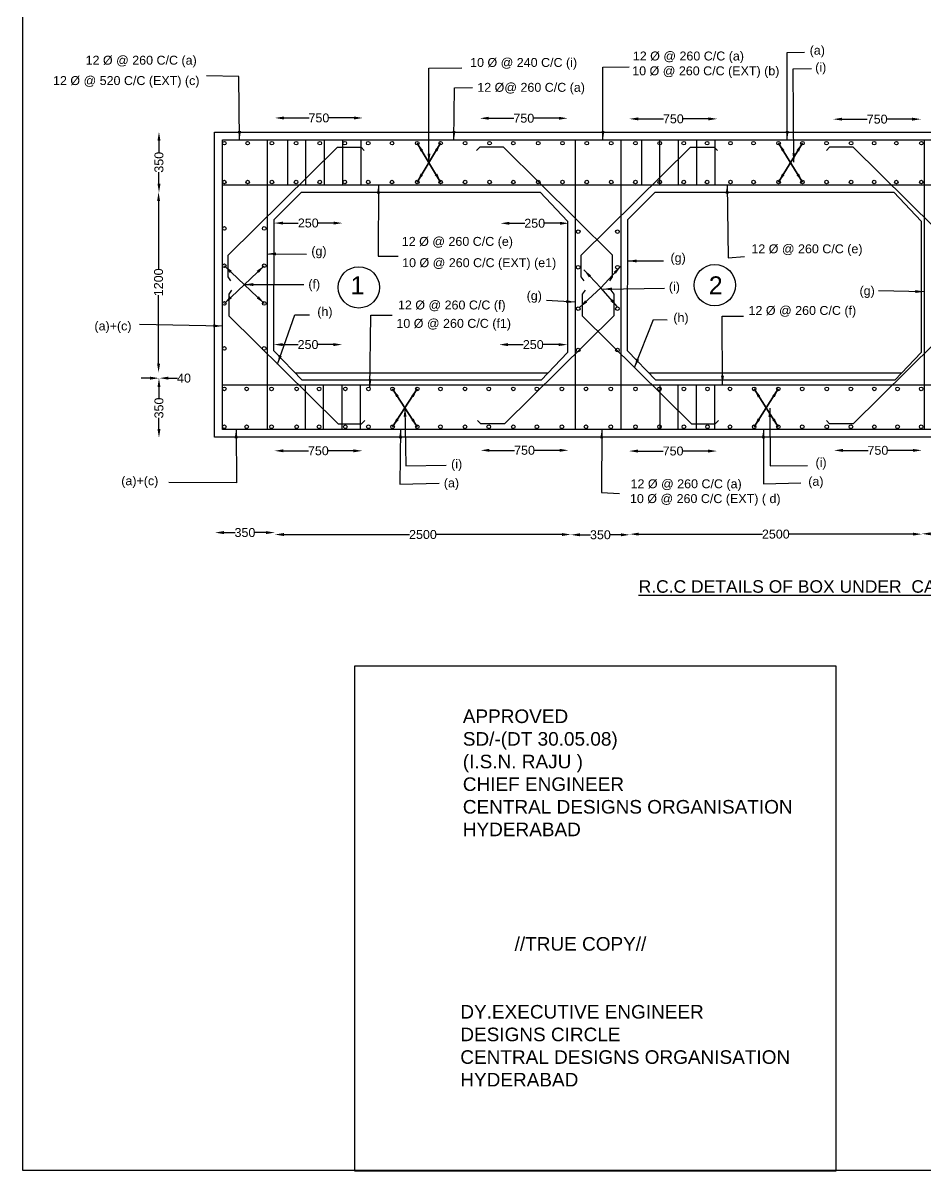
# Model space of a CAD drawing. Header units: millimetres. Extents: x -106495113 to -53241595, y 22140674 to 44292402.
# Drawn here: x -53248824 to -53246299, y 22141185 to 22144398 of the extents above; entities that cross this region are included whole.
import ezdxf

# ---------------------------------------------------------------- set-up
doc = ezdxf.new("R2010")
doc.units = ezdxf.units.MM
doc.header["$MEASUREMENT"] = 0
for name, color, linetype in [('DIMENSION', 7, 'Continuous'), ('DIMENSIONS', 7, 'Continuous'), ('DRAWING', 2, 'Continuous'), ('TEXT', 7, 'Continuous')]:
    doc.layers.add(name, color=color, linetype=linetype)
doc.styles.get("Standard").update_dxf_attribs({"font": 'arial.ttf', "height": 25})
doc.dimstyles.get("Standard").update_dxf_attribs({"dimtxt": 25, "dimasz": 25, "dimexe": 0.18, "dimexo": 0.0625, "dimgap": 0.09, "dimtad": 0, "dimdec": 0, "dimzin": 0, "dimdsep": 46, "dimtxsty": 'Standard', "dimcen": 0.09, "dimse1": 1, "dimse2": 1, "dimadec": 0, "dimazin": 0, "dimtfac": 1, "dimtdec": 0, "dimtofl": 0, "dimtmove": 0, "dimatfit": 3, "dimfxl": 1, "dimtolj": 1, "dimtzin": 0, "dimarcsym": 0})

# ---------------------------------------------------------------- blocks, each defined once
blk = doc.blocks.new('*D102')
at = {"layer": 'Defpoints', "color": 0}
for p in [(-53247491.2, 22143500.5), (-53247299.8, 22143499), (-53247299.8, 22143497.4)]:
    blk.add_point(p, dxfattribs=at)
at = {"layer": 'DIMENSION', "color": 0, "lineweight": -2}
for p, q in [((-53247466.2, 22143497.4), (-53247423.4, 22143497.4)), ((-53247324.8, 22143497.4), (-53247367.6, 22143497.4))]:
    blk.add_line(p, q, dxfattribs=at)
at = {"layer": 'DIMENSION', "color": 0}
for points in [[(-53247466.2, 22143501.6), (-53247466.2, 22143493.3), (-53247491.2, 22143497.4)], [(-53247324.8, 22143501.6), (-53247324.8, 22143493.3), (-53247299.8, 22143497.4)]]:
    blk.add_solid(points, dxfattribs=at)
at = {"layer": 'DIMENSION', "color": 0, "insert": (-53247395.5, 22143497.4), "char_height": 25, "attachment_point": 5}
blk.add_mtext('\\A1;250', dxfattribs=at)
blk = doc.blocks.new('*D103')
at = {"layer": 'Defpoints', "color": 0}
for p in [(-53247487.1, 22143840), (-53247295.8, 22143838.4), (-53247295.8, 22143836.9)]:
    blk.add_point(p, dxfattribs=at)
at = {"layer": 'DIMENSION', "color": 0, "lineweight": -2}
for p, q in [((-53247462.1, 22143836.9), (-53247419.3, 22143836.9)), ((-53247320.8, 22143836.9), (-53247363.6, 22143836.9))]:
    blk.add_line(p, q, dxfattribs=at)
at = {"layer": 'DIMENSION', "color": 0}
for points in [[(-53247462.1, 22143841.1), (-53247462.1, 22143832.7), (-53247487.1, 22143836.9)], [(-53247320.8, 22143841.1), (-53247320.8, 22143832.7), (-53247295.8, 22143836.9)]]:
    blk.add_solid(points, dxfattribs=at)
at = {"layer": 'DIMENSION', "color": 0, "insert": (-53247391.5, 22143836.9), "char_height": 25, "attachment_point": 5}
blk.add_mtext('\\A1;250', dxfattribs=at)
blk = doc.blocks.new('*D104')
at = {"layer": 'Defpoints', "color": 0}
for p in [(-53248120.9, 22143840.6), (-53247929.5, 22143839.1), (-53247929.5, 22143837.6)]:
    blk.add_point(p, dxfattribs=at)
at = {"layer": 'DIMENSION', "color": 0, "lineweight": -2}
for p, q in [((-53248095.9, 22143837.6), (-53248053.1, 22143837.6)), ((-53247954.5, 22143837.6), (-53247997.3, 22143837.6))]:
    blk.add_line(p, q, dxfattribs=at)
at = {"layer": 'DIMENSION', "color": 0}
for points in [[(-53248095.9, 22143841.7), (-53248095.9, 22143833.4), (-53248120.9, 22143837.6)], [(-53247954.5, 22143841.7), (-53247954.5, 22143833.4), (-53247929.5, 22143837.6)]]:
    blk.add_solid(points, dxfattribs=at)
at = {"layer": 'DIMENSION', "color": 0, "insert": (-53248025.2, 22143837.6), "char_height": 25, "attachment_point": 5}
blk.add_mtext('\\A1;250', dxfattribs=at)
blk = doc.blocks.new('*D105')
at = {"layer": 'Defpoints', "color": 0}
for p in [(-53248121.6, 22143500.6), (-53247930.3, 22143499), (-53247930.3, 22143497.5)]:
    blk.add_point(p, dxfattribs=at)
at = {"layer": 'DIMENSION', "color": 0, "lineweight": -2}
for p, q in [((-53248096.6, 22143497.5), (-53248053.8, 22143497.5)), ((-53247955.3, 22143497.5), (-53247998.1, 22143497.5))]:
    blk.add_line(p, q, dxfattribs=at)
at = {"layer": 'DIMENSION', "color": 0}
for points in [[(-53248096.6, 22143501.7), (-53248096.6, 22143493.3), (-53248121.6, 22143497.5)], [(-53247955.3, 22143501.7), (-53247955.3, 22143493.3), (-53247930.3, 22143497.5)]]:
    blk.add_solid(points, dxfattribs=at)
at = {"layer": 'DIMENSION', "color": 0, "insert": (-53248025.9, 22143497.5), "char_height": 25, "attachment_point": 5}
blk.add_mtext('\\A1;250', dxfattribs=at)
blk = doc.blocks.new('*D106')
at = {"layer": 'Defpoints', "color": 0}
for p in [(-53248118.5, 22144139.2), (-53247872.4, 22144131.7), (-53247872.4, 22144131.7)]:
    blk.add_point(p, dxfattribs=at)
at = {"layer": 'DIMENSION', "color": 0, "lineweight": -2}
for p, q in [((-53248093.5, 22144131.7), (-53248023.1, 22144131.7)), ((-53247897.4, 22144131.7), (-53247967.9, 22144131.7))]:
    blk.add_line(p, q, dxfattribs=at)
at = {"layer": 'DIMENSION', "color": 0}
for points in [[(-53248093.5, 22144135.8), (-53248093.5, 22144127.5), (-53248118.5, 22144131.7)], [(-53247897.4, 22144135.8), (-53247897.4, 22144127.5), (-53247872.4, 22144131.7)]]:
    blk.add_solid(points, dxfattribs=at)
at = {"layer": 'DIMENSION', "color": 0, "insert": (-53247995.5, 22144131.7), "char_height": 25, "attachment_point": 5}
blk.add_mtext('\\A1;750', dxfattribs=at)
blk = doc.blocks.new('*D107')
at = {"layer": 'Defpoints', "color": 0}
for p in [(-53247545.1, 22144138.4), (-53247298.9, 22144130.8), (-53247298.9, 22144130.8)]:
    blk.add_point(p, dxfattribs=at)
at = {"layer": 'DIMENSION', "color": 0, "lineweight": -2}
for p, q in [((-53247520.1, 22144130.8), (-53247449.6, 22144130.8)), ((-53247323.9, 22144130.8), (-53247394.4, 22144130.8))]:
    blk.add_line(p, q, dxfattribs=at)
at = {"layer": 'DIMENSION', "color": 0}
for points in [[(-53247520.1, 22144135), (-53247520.1, 22144126.7), (-53247545.1, 22144130.8)], [(-53247323.9, 22144135), (-53247323.9, 22144126.7), (-53247298.9, 22144130.8)]]:
    blk.add_solid(points, dxfattribs=at)
at = {"layer": 'DIMENSION', "color": 0, "insert": (-53247422, 22144130.8), "char_height": 25, "attachment_point": 5}
blk.add_mtext('\\A1;750', dxfattribs=at)
blk = doc.blocks.new('*D108')
at = {"layer": 'Defpoints', "color": 0}
for p in [(-53247126.5, 22144136.7), (-53246880.4, 22144129.1), (-53246880.4, 22144129.1)]:
    blk.add_point(p, dxfattribs=at)
at = {"layer": 'DIMENSION', "color": 0, "lineweight": -2}
for p, q in [((-53247101.5, 22144129.1), (-53247031, 22144129.1)), ((-53246905.4, 22144129.1), (-53246975.8, 22144129.1))]:
    blk.add_line(p, q, dxfattribs=at)
at = {"layer": 'DIMENSION', "color": 0}
for points in [[(-53247101.5, 22144133.3), (-53247101.5, 22144125), (-53247126.5, 22144129.1)], [(-53246905.4, 22144133.3), (-53246905.4, 22144125), (-53246880.4, 22144129.1)]]:
    blk.add_solid(points, dxfattribs=at)
at = {"layer": 'DIMENSION', "color": 0, "insert": (-53247003.4, 22144129.1), "char_height": 25, "attachment_point": 5}
blk.add_mtext('\\A1;750', dxfattribs=at)
blk = doc.blocks.new('*D109')
at = {"layer": 'Defpoints', "color": 0}
for p in [(-53246556.1, 22144135.9), (-53246310, 22144128.3), (-53246310, 22144128.3)]:
    blk.add_point(p, dxfattribs=at)
at = {"layer": 'DIMENSION', "color": 0, "lineweight": -2}
for p, q in [((-53246531.1, 22144128.3), (-53246460.6, 22144128.3)), ((-53246335, 22144128.3), (-53246405.5, 22144128.3))]:
    blk.add_line(p, q, dxfattribs=at)
at = {"layer": 'DIMENSION', "color": 0}
for points in [[(-53246531.1, 22144132.5), (-53246531.1, 22144124.2), (-53246556.1, 22144128.3)], [(-53246335, 22144132.5), (-53246335, 22144124.2), (-53246310, 22144128.3)]]:
    blk.add_solid(points, dxfattribs=at)
at = {"layer": 'DIMENSION', "color": 0, "insert": (-53246433, 22144128.3), "char_height": 25, "attachment_point": 5}
blk.add_mtext('\\A1;750', dxfattribs=at)
blk = doc.blocks.new('*D118')
at = {"layer": 'Defpoints', "color": 0}
for p in [(-53246554, 22143209), (-53246307.9, 22143201.5), (-53246307.9, 22143201.5)]:
    blk.add_point(p, dxfattribs=at)
at = {"layer": 'DIMENSION', "color": 0, "lineweight": -2}
for p, q in [((-53246529, 22143201.5), (-53246458.5, 22143201.5)), ((-53246332.9, 22143201.5), (-53246403.4, 22143201.5))]:
    blk.add_line(p, q, dxfattribs=at)
at = {"layer": 'DIMENSION', "color": 0}
for points in [[(-53246529, 22143205.6), (-53246529, 22143197.3), (-53246554, 22143201.5)], [(-53246332.9, 22143205.6), (-53246332.9, 22143197.3), (-53246307.9, 22143201.5)]]:
    blk.add_solid(points, dxfattribs=at)
at = {"layer": 'DIMENSION', "color": 0, "insert": (-53246430.9, 22143201.5), "char_height": 25, "attachment_point": 5}
blk.add_mtext('\\A1;750', dxfattribs=at)
blk = doc.blocks.new('*D119')
at = {"layer": 'Defpoints', "color": 0}
for p in [(-53247127.3, 22143207.2), (-53246881.2, 22143199.6), (-53246881.2, 22143199.6)]:
    blk.add_point(p, dxfattribs=at)
at = {"layer": 'DIMENSION', "color": 0, "lineweight": -2}
for p, q in [((-53247102.3, 22143199.6), (-53247031.8, 22143199.6)), ((-53246906.2, 22143199.6), (-53246976.7, 22143199.6))]:
    blk.add_line(p, q, dxfattribs=at)
at = {"layer": 'DIMENSION', "color": 0}
for points in [[(-53247102.3, 22143203.8), (-53247102.3, 22143195.4), (-53247127.3, 22143199.6)], [(-53246906.2, 22143203.8), (-53246906.2, 22143195.4), (-53246881.2, 22143199.6)]]:
    blk.add_solid(points, dxfattribs=at)
at = {"layer": 'DIMENSION', "color": 0, "insert": (-53247004.2, 22143199.6), "char_height": 25, "attachment_point": 5}
blk.add_mtext('\\A1;750', dxfattribs=at)
blk = doc.blocks.new('*D120')
at = {"layer": 'Defpoints', "color": 0}
for p in [(-53247543.1, 22143209.2), (-53247296.9, 22143201.6), (-53247296.9, 22143201.6)]:
    blk.add_point(p, dxfattribs=at)
at = {"layer": 'DIMENSION', "color": 0, "lineweight": -2}
for p, q in [((-53247518.1, 22143201.6), (-53247447.6, 22143201.6)), ((-53247321.9, 22143201.6), (-53247392.4, 22143201.6))]:
    blk.add_line(p, q, dxfattribs=at)
at = {"layer": 'DIMENSION', "color": 0}
for points in [[(-53247518.1, 22143205.8), (-53247518.1, 22143197.5), (-53247543.1, 22143201.6)], [(-53247321.9, 22143205.8), (-53247321.9, 22143197.5), (-53247296.9, 22143201.6)]]:
    blk.add_solid(points, dxfattribs=at)
at = {"layer": 'DIMENSION', "color": 0, "insert": (-53247420, 22143201.6), "char_height": 25, "attachment_point": 5}
blk.add_mtext('\\A1;750', dxfattribs=at)
blk = doc.blocks.new('*D121')
at = {"layer": 'Defpoints', "color": 0}
for p in [(-53248120, 22143207.8), (-53247873.9, 22143200.3), (-53247873.9, 22143200.3)]:
    blk.add_point(p, dxfattribs=at)
at = {"layer": 'DIMENSION', "color": 0, "lineweight": -2}
for p, q in [((-53248095, 22143200.3), (-53248024.5, 22143200.3)), ((-53247898.9, 22143200.3), (-53247969.4, 22143200.3))]:
    blk.add_line(p, q, dxfattribs=at)
at = {"layer": 'DIMENSION', "color": 0}
for points in [[(-53248095, 22143204.4), (-53248095, 22143196.1), (-53248120, 22143200.3)], [(-53247898.9, 22143204.4), (-53247898.9, 22143196.1), (-53247873.9, 22143200.3)]]:
    blk.add_solid(points, dxfattribs=at)
at = {"layer": 'DIMENSION', "color": 0, "insert": (-53247997, 22143200.3), "char_height": 25, "attachment_point": 5}
blk.add_mtext('\\A1;750', dxfattribs=at)
blk = doc.blocks.new('*D122')
at = {"layer": 'Defpoints', "color": 0}
for p in [(-53248443.1, 22143403.6), (-53248441.8, 22143403.6), (-53248446.5, 22143236.5)]:
    blk.add_point(p, dxfattribs=at)
at = {"layer": 'DIMENSION', "color": 0, "lineweight": -2}
for p, q in [((-53248443.1, 22143378.6), (-53248443.1, 22143347.7)), ((-53248443.1, 22143261.5), (-53248443.1, 22143292.4))]:
    blk.add_line(p, q, dxfattribs=at)
at = {"layer": 'DIMENSION', "color": 0}
for points in [[(-53248447.3, 22143378.6), (-53248439, 22143378.6), (-53248443.1, 22143403.6)], [(-53248447.3, 22143261.5), (-53248439, 22143261.5), (-53248443.1, 22143236.5)]]:
    blk.add_solid(points, dxfattribs=at)
at = {"layer": 'DIMENSION', "color": 0, "insert": (-53248443.1, 22143320.1), "char_height": 25, "attachment_point": 5, "rotation": 90}
blk.add_mtext('\\A1;350', dxfattribs=at)
blk = doc.blocks.new('*D123')
at = {"layer": 'Defpoints', "color": 0}
for p in [(-53248443.1, 22143403.6), (-53248441.6, 22143419.3), (-53248441.6, 22143403.6)]:
    blk.add_point(p, dxfattribs=at)
at = {"layer": 'DIMENSION', "color": 0, "lineweight": -2}
for p, q in [((-53248468.1, 22143403.6), (-53248493.1, 22143403.6)), ((-53248416.6, 22143403.6), (-53248391.6, 22143403.6))]:
    blk.add_line(p, q, dxfattribs=at)
at = {"layer": 'DIMENSION', "color": 0}
for points in [[(-53248468.1, 22143407.8), (-53248468.1, 22143399.4), (-53248443.1, 22143403.6)], [(-53248416.6, 22143407.8), (-53248416.6, 22143399.4), (-53248441.6, 22143403.6)]]:
    blk.add_solid(points, dxfattribs=at)
at = {"layer": 'DIMENSION', "color": 0, "insert": (-53248373.1, 22143403.6), "char_height": 25, "attachment_point": 5}
blk.add_mtext('\\A1;40', dxfattribs=at)
blk = doc.blocks.new('*D124')
at = {"layer": 'Defpoints', "color": 0}
for p in [(-53248444.3, 22143924.3), (-53248443.1, 22143924.3), (-53248441.6, 22143419.3)]:
    blk.add_point(p, dxfattribs=at)
at = {"layer": 'DIMENSION', "color": 0, "lineweight": -2}
for p, q in [((-53248444.3, 22143899.3), (-53248444.3, 22143708)), ((-53248444.3, 22143444.3), (-53248444.3, 22143635.6))]:
    blk.add_line(p, q, dxfattribs=at)
at = {"layer": 'DIMENSION', "color": 0}
for points in [[(-53248448.4, 22143899.3), (-53248440.1, 22143899.3), (-53248444.3, 22143924.3)], [(-53248448.4, 22143444.3), (-53248440.1, 22143444.3), (-53248444.3, 22143419.3)]]:
    blk.add_solid(points, dxfattribs=at)
at = {"layer": 'DIMENSION', "color": 0, "insert": (-53248444.3, 22143671.8), "char_height": 25, "attachment_point": 5, "rotation": 90}
blk.add_mtext('\\A1;1200', dxfattribs=at)
blk = doc.blocks.new('*D125')
at = {"layer": 'Defpoints', "color": 0}
for p in [(-53248444.3, 22144092.9), (-53248443.1, 22144092.9), (-53248444.6, 22143922.6)]:
    blk.add_point(p, dxfattribs=at)
at = {"layer": 'DIMENSION', "color": 0, "lineweight": -2}
for p, q in [((-53248443.1, 22144067.9), (-53248443.1, 22144035.4)), ((-53248443.1, 22143947.6), (-53248443.1, 22143980.1))]:
    blk.add_line(p, q, dxfattribs=at)
at = {"layer": 'DIMENSION', "color": 0}
for points in [[(-53248447.3, 22144067.9), (-53248438.9, 22144067.9), (-53248443.1, 22144092.9)], [(-53248447.3, 22143947.6), (-53248438.9, 22143947.6), (-53248443.1, 22143922.6)]]:
    blk.add_solid(points, dxfattribs=at)
at = {"layer": 'DIMENSION', "color": 0, "insert": (-53248443.1, 22144007.7), "char_height": 25, "attachment_point": 5, "rotation": 90}
blk.add_mtext('\\A1;350', dxfattribs=at)
blk = doc.blocks.new('*D126')
at = {"layer": 'Defpoints', "color": 0}
for p in [(-53248286.5, 22142971.4), (-53248286.5, 22142968.6), (-53248118.5, 22142967.7)]:
    blk.add_point(p, dxfattribs=at)
at = {"layer": 'DIMENSION', "color": 0, "lineweight": -2}
for p, q in [((-53248261.5, 22142971.4), (-53248230.1, 22142971.4)), ((-53248143.5, 22142971.4), (-53248174.8, 22142971.4))]:
    blk.add_line(p, q, dxfattribs=at)
at = {"layer": 'DIMENSION', "color": 0}
for points in [[(-53248261.5, 22142975.6), (-53248261.5, 22142967.3), (-53248286.5, 22142971.4)], [(-53248143.5, 22142975.6), (-53248143.5, 22142967.3), (-53248118.5, 22142971.4)]]:
    blk.add_solid(points, dxfattribs=at)
at = {"layer": 'DIMENSION', "color": 0, "insert": (-53248202.5, 22142971.4), "char_height": 25, "attachment_point": 5}
blk.add_mtext('\\A1;350', dxfattribs=at)
blk = doc.blocks.new('*D127')
at = {"layer": 'Defpoints', "color": 0}
for p in [(-53248118.5, 22142971.4), (-53247290.1, 22142966), (-53247290.1, 22142966)]:
    blk.add_point(p, dxfattribs=at)
at = {"layer": 'DIMENSION', "color": 0, "lineweight": -2}
for p, q in [((-53248093.5, 22142966), (-53247741.9, 22142966)), ((-53247315.1, 22142966), (-53247666.7, 22142966))]:
    blk.add_line(p, q, dxfattribs=at)
at = {"layer": 'DIMENSION', "color": 0}
for points in [[(-53248093.5, 22142970.2), (-53248093.5, 22142961.8), (-53248118.5, 22142966)], [(-53247315.1, 22142970.2), (-53247315.1, 22142961.8), (-53247290.1, 22142966)]]:
    blk.add_solid(points, dxfattribs=at)
at = {"layer": 'DIMENSION', "color": 0, "insert": (-53247704.3, 22142966), "char_height": 25, "attachment_point": 5}
blk.add_mtext('\\A1;2500', dxfattribs=at)
blk = doc.blocks.new('*D128')
at = {"layer": 'Defpoints', "color": 0}
for p in [(-53247290.1, 22142966), (-53247125.1, 22142965.2), (-53247125.1, 22142965.2)]:
    blk.add_point(p, dxfattribs=at)
at = {"layer": 'DIMENSION', "color": 0, "lineweight": -2}
for p, q in [((-53247265.1, 22142965.2), (-53247235.3, 22142965.2)), ((-53247150.1, 22142965.2), (-53247179.9, 22142965.2))]:
    blk.add_line(p, q, dxfattribs=at)
at = {"layer": 'DIMENSION', "color": 0}
for points in [[(-53247265.1, 22142969.4), (-53247265.1, 22142961.1), (-53247290.1, 22142965.2)], [(-53247150.1, 22142969.4), (-53247150.1, 22142961.1), (-53247125.1, 22142965.2)]]:
    blk.add_solid(points, dxfattribs=at)
at = {"layer": 'DIMENSION', "color": 0, "insert": (-53247207.6, 22142965.2), "char_height": 25, "attachment_point": 5}
blk.add_mtext('\\A1;350', dxfattribs=at)
blk = doc.blocks.new('*D129')
at = {"layer": 'Defpoints', "color": 0}
for p in [(-53246308, 22142974.6), (-53247125.1, 22142965.2), (-53246308, 22142967.1)]:
    blk.add_point(p, dxfattribs=at)
at = {"layer": 'DIMENSION', "color": 0, "lineweight": -2}
for p, q in [((-53247100.1, 22142967.1), (-53246754.1, 22142967.1)), ((-53246333, 22142967.1), (-53246679, 22142967.1))]:
    blk.add_line(p, q, dxfattribs=at)
at = {"layer": 'DIMENSION', "color": 0}
for points in [[(-53247100.1, 22142971.3), (-53247100.1, 22142963), (-53247125.1, 22142967.1)], [(-53246333, 22142971.3), (-53246333, 22142963), (-53246308, 22142967.1)]]:
    blk.add_solid(points, dxfattribs=at)
at = {"layer": 'DIMENSION', "color": 0, "insert": (-53246716.6, 22142967.1), "char_height": 25, "attachment_point": 5}
blk.add_mtext('\\A1;2500', dxfattribs=at)
blk = doc.blocks.new('*D130')
at = {"layer": 'Defpoints', "color": 0}
for p in [(-53246308, 22142967.1), (-53246152.1, 22142968.1), (-53246152.1, 22142965.3)]:
    blk.add_point(p, dxfattribs=at)
at = {"layer": 'DIMENSION', "color": 0, "lineweight": -2}
for p, q in [((-53246283, 22142968.1), (-53246267.4, 22142968.1)), ((-53246177.1, 22142968.1), (-53246192.7, 22142968.1))]:
    blk.add_line(p, q, dxfattribs=at)
at = {"layer": 'DIMENSION', "color": 0}
for points in [[(-53246283, 22142972.2), (-53246283, 22142963.9), (-53246308, 22142968.1)], [(-53246177.1, 22142972.2), (-53246177.1, 22142963.9), (-53246152.1, 22142968.1)]]:
    blk.add_solid(points, dxfattribs=at)
at = {"layer": 'DIMENSION', "color": 0, "insert": (-53246230, 22142968.1), "char_height": 25, "attachment_point": 5}
blk.add_mtext('\\A1;3500', dxfattribs=at)

msp = doc.modelspace()

# ---------------------------------------------------------------- linework, layer by layer
at = {"layer": 'DIMENSION', "color": 0}
msp.add_lwpolyline([(-53241597.7, 22141186.1), (-53248823.8, 22141186.1), (-53248823.8, 22146532.3), (-53241597.7, 22146532.3)], close=True, dxfattribs=at)
at = {"layer": 'DIMENSION'}
msp.add_lwpolyline([(-53247895, 22142598.1), (-53246548.9, 22142598.1), (-53246548.9, 22141184.8), (-53247895, 22141184.8)], close=True, dxfattribs=at)
at = {"layer": 'DIMENSION', "color": 0}
for centre in [(-53247883.8, 22143657.6), (-53246887.4, 22143663.8)]:
    msp.add_circle(centre, 57.8, dxfattribs=at)
at = {"layer": 'DRAWING', "color": 0}
for points in [[(-53248287.3, 22144092.2), (-53244188.3, 22144092.2), (-53244188.3, 22143238.4), (-53248287.3, 22143238.4)], [(-53248265.7, 22144070.5), (-53244210, 22144070.5), (-53244210, 22143260.1), (-53248265.7, 22143260.1)]]:
    msp.add_lwpolyline(points, close=True, dxfattribs=at)
for points in [[(-53248140.3, 22144070.5), (-53248140.3, 22143260.1)], [(-53248082.3, 22143944.6), (-53248082.3, 22144070.5)], [(-53248031.7, 22143944.6), (-53248031.7, 22144070.5)], [(-53247980.1, 22143944.6), (-53247980.1, 22144070.5)], [(-53247928.8, 22143944.6), (-53247928.8, 22144070.5)], [(-53247876.9, 22143944.6), (-53247876.9, 22144070.5)], [(-53247278.3, 22144070.5), (-53247278.3, 22143260.1)], [(-53247150.4, 22144070.5), (-53247150.4, 22143260.1)], [(-53247091.4, 22143944.6), (-53247091.4, 22144070.5)], [(-53247040.9, 22143944.6), (-53247040.9, 22144070.5)], [(-53246989.2, 22143944.6), (-53246989.2, 22144070.5)], [(-53246937.9, 22143944.6), (-53246937.9, 22144070.5)], [(-53246886, 22143944.6), (-53246886, 22144070.5)], [(-53246301.2, 22144070.5), (-53246301.2, 22143260.1)], [(-53248241.6, 22143675.6), (-53248249.4, 22143686.9), (-53248249.4, 22143747.7), (-53247943.6, 22144050.4), (-53247877.5, 22144050.4), (-53247868.5, 22144040.8)], [(-53247181.2, 22143675.6), (-53247173.4, 22143686.9), (-53247173.4, 22143747.7), (-53247479.1, 22144050.4), (-53247545.3, 22144050.4), (-53247554.3, 22144040.8)], [(-53247253.4, 22143675.6), (-53247261.2, 22143686.9), (-53247261.2, 22143747.7), (-53246955.5, 22144050.4), (-53246889.4, 22144050.4), (-53246880.3, 22144040.8)], [(-53246202.1, 22143675.6), (-53246194.3, 22143686.9), (-53246194.3, 22143747.7), (-53246500, 22144050.4), (-53246566.1, 22144050.4), (-53246575.2, 22144040.8)], [(-53248265.7, 22143944.6), (-53244210, 22143944.6)], [(-53248120.5, 22143847.9), (-53248044.4, 22143924.1), (-53247376.4, 22143924.1), (-53247299.6, 22143842.9), (-53247299.6, 22143475.4), (-53247373, 22143398.2), (-53248042.4, 22143398.2), (-53248121.3, 22143480.1), (-53248120.5, 22143847.9)], [(-53247130.7, 22143847.9), (-53247054.5, 22143924.1), (-53246386.5, 22143924.1), (-53246309.7, 22143842.9), (-53246309.7, 22143475.4), (-53246383.2, 22143398.2), (-53247052.6, 22143398.2), (-53247131.4, 22143480.1), (-53247130.7, 22143847.9)], [(-53248239.9, 22143650.2), (-53248247.7, 22143638.8), (-53248247.7, 22143578.1), (-53247942, 22143275.3), (-53247875.9, 22143275.3), (-53247866.8, 22143284.9)], [(-53247178.2, 22143650.2), (-53247170.4, 22143638.8), (-53247170.4, 22143578.1), (-53247476.1, 22143275.3), (-53247542.3, 22143275.3), (-53247551.3, 22143284.9)], [(-53247250.4, 22143650.2), (-53247258.2, 22143638.8), (-53247258.2, 22143578.1), (-53246952.5, 22143275.3), (-53246886.4, 22143275.3), (-53246877.3, 22143284.9)], [(-53246202.1, 22143650.2), (-53246194.3, 22143638.8), (-53246194.3, 22143578.1), (-53246500, 22143275.3), (-53246566.1, 22143275.3), (-53246575.2, 22143284.9)], [(-53248062, 22143418.5), (-53247353.7, 22143418.5)], [(-53247072.1, 22143418.5), (-53246363.8, 22143418.5)], [(-53248265.7, 22143385.3), (-53244210, 22143385.3)], [(-53248032.9, 22143258.7), (-53248032.9, 22143384.7)], [(-53247982.4, 22143258.7), (-53247982.4, 22143384.7)], [(-53247930.7, 22143258.7), (-53247930.7, 22143384.7)], [(-53247879.5, 22143258.7), (-53247879.5, 22143384.7)], [(-53247040.4, 22143258.7), (-53247040.4, 22143384.7)], [(-53246989.9, 22143258.7), (-53246989.9, 22143384.7)], [(-53246938.2, 22143258.7), (-53246938.2, 22143384.7)], [(-53246887, 22143258.7), (-53246887, 22143384.7)]]:
    msp.add_lwpolyline(points, dxfattribs=at)
for centre in [(-53248260.2, 22144061.2), (-53248195, 22144061.2), (-53248127.1, 22144061.2), (-53248059.3, 22144061.2), (-53247993, 22144061.2), (-53247923.1, 22144061.2), (-53247857.3, 22144061.2), (-53247790.9, 22144061.2), (-53247720.4, 22144061.2), (-53247654.7, 22144061.2), (-53247586.3, 22144061.2), (-53247517.9, 22144061.2), (-53247451.4, 22144061.2), (-53247381.5, 22144061.2), (-53247313.7, 22144061.2), (-53247245.7, 22144061.2), (-53247177.4, 22144061.2), (-53247109.5, 22144061.2), (-53247041.5, 22144061.2), (-53246974.2, 22144061.2), (-53246908.9, 22144061.2), (-53246843.5, 22144061.2), (-53246778.8, 22144061.2), (-53246708.9, 22144061.2), (-53246642.1, 22144061.2), (-53246574.7, 22144061.2), (-53246505.9, 22144061.2), (-53246441.4, 22144061.2), (-53246379.2, 22144061.2), (-53246309.3, 22144061.2), (-53248260.2, 22143952.4), (-53248195, 22143952.4), (-53248127.1, 22143952.4), (-53248059.3, 22143952.4), (-53247993, 22143952.4), (-53247923.1, 22143952.4), (-53247857.3, 22143952.4), (-53247790.9, 22143952.4), (-53247720.4, 22143952.4), (-53247654.7, 22143952.4), (-53247586.3, 22143952.4), (-53247517.9, 22143952.4), (-53247451.4, 22143952.4), (-53247381.5, 22143952.4), (-53247313.7, 22143952.4), (-53247245.7, 22143952.4), (-53247177.4, 22143952.4), (-53247109.5, 22143952.4), (-53247041.5, 22143952.4), (-53246974.2, 22143952.4), (-53246908.9, 22143952.4), (-53246843.5, 22143952.4), (-53246778.8, 22143952.4), (-53246708.9, 22143952.4), (-53246642.1, 22143952.4), (-53246574.7, 22143952.4), (-53246505.9, 22143952.4), (-53246441.4, 22143952.4), (-53246379.2, 22143952.4), (-53246309.3, 22143952.4), (-53248260.2, 22143822.5), (-53248148.5, 22143822.5), (-53247269.6, 22143813.6), (-53247160, 22143813.6), (-53248260.2, 22143718.2), (-53248148.5, 22143718.2), (-53247269.6, 22143713.9), (-53247160, 22143713.9), (-53248260.2, 22143612.7), (-53248148.5, 22143612.7), (-53247269.6, 22143598), (-53247160, 22143598), (-53248260.2, 22143486.8), (-53248148.5, 22143486.8), (-53247269.6, 22143482), (-53247160, 22143482), (-53248260.2, 22143373.4), (-53248197.8, 22143373.4), (-53248128, 22143373.4), (-53248057.8, 22143373.4), (-53247994.9, 22143373.4), (-53247921.4, 22143373.4), (-53247856.9, 22143373.4), (-53247789.3, 22143373.4), (-53247720.1, 22143373.4), (-53247655.4, 22143373.4), (-53247586.7, 22143373.4), (-53247520.1, 22143373.4), (-53247451.4, 22143373.4), (-53247385.4, 22143373.4), (-53247315.4, 22143373.4), (-53247247.8, 22143373.4), (-53247178.6, 22143373.4), (-53247109.4, 22143373.4), (-53247042.2, 22143373.4), (-53246973.9, 22143373.4), (-53246907.8, 22143373.4), (-53246844.9, 22143373.4), (-53246777.2, 22143373.4), (-53246709.6, 22143373.4), (-53246642.7, 22143373.4), (-53246574.1, 22143373.4), (-53246506.4, 22143373.4), (-53246440.9, 22143373.4), (-53246375.8, 22143373.4), (-53246309.8, 22143373.4), (-53248260.2, 22143267.6), (-53248197.8, 22143267.6), (-53248128, 22143267.6), (-53248057.8, 22143267.6), (-53247994.9, 22143267.6), (-53247921.4, 22143267.6), (-53247856.9, 22143267.6), (-53247789.3, 22143267.6), (-53247720.1, 22143267.6), (-53247655.4, 22143267.6), (-53247586.7, 22143267.6), (-53247520.1, 22143267.6), (-53247451.4, 22143267.6), (-53247385.4, 22143267.6), (-53247315.4, 22143267.6), (-53247247.8, 22143267.6), (-53247178.6, 22143267.6), (-53247109.4, 22143267.6), (-53247042.2, 22143267.6), (-53246973.9, 22143267.6), (-53246907.8, 22143267.6), (-53246844.9, 22143267.6), (-53246777.2, 22143267.6), (-53246709.6, 22143267.6), (-53246642.7, 22143267.6), (-53246574.1, 22143267.6), (-53246506.4, 22143267.6), (-53246440.9, 22143267.6), (-53246375.8, 22143267.6), (-53246309.8, 22143267.6)]:
    msp.add_circle(centre, 5.07, dxfattribs=at)

# ---------------------------------------------------------------- texts
at = {"layer": 'DIMENSIONS', "color": 0, "char_height": 38, "attachment_point": 1}
for s, insert, width in [('APPROVED \\PSD/-(DT 30.05.08)\\P(I.S.N. RAJU ) \\PCHIEF ENGINEER  \\PCENTRAL DESIGNS ORGANISATION HYDERABAD ', (-53247592.7, 22142476.5), 1192.536), (' \\P\\P^I//TRUE COPY//\\P\\P\\PDY.EXECUTIVE ENGINEER  \\PDESIGNS CIRCLE  \\PCENTRAL DESIGNS ORGANISATION \\PHYDERABAD\\P\\P\\P\\P\\P', (-53247599.7, 22141966.2), 965.607)]:
    msp.add_mtext(s, dxfattribs=dict(at, insert=insert, width=width))
at = {"layer": 'TEXT', "color": 0}
for s, height, p in [('(a)', 25, (-53246621.8, 22144308.7)), ('12 Ø @ 260 C/C (a)', 25, (-53248648.5, 22144280.8)), ('10 Ø @ 240 C/C (i)', 25, (-53247572.2, 22144274.5)), ('12 Ø @ 260 C/C (a)', 25, (-53247116.8, 22144292.6)), ('10 Ø @ 260 C/C (EXT) (b)', 25, (-53247118.5, 22144251.1)), ('(i)', 25, (-53246606.4, 22144261.1)), ('12 Ø @ 520 C/C (EXT) (c)', 25, (-53248739.7, 22144223.8)), ('12 Ø@ 260 C/C (a)', 25, (-53247552.2, 22144204.9)), ('12 Ø @ 260 C/C (e)', 25, (-53247763.4, 22143773.8)), ('12 Ø @ 260 C/C (e)', 25, (-53246785, 22143753)), ('(g)', 25, (-53248016.7, 22143746.7)), ('(g)', 25, (-53247011.4, 22143728.2)), ('10 Ø @ 260 C/C (EXT) (e1)', 25, (-53247762.5, 22143714.2)), ('1', 50, (-53247907, 22143638.5)), ('2', 50, (-53246904.2, 22143638.4)), ('(f)', 25, (-53248025, 22143654.4)), ('(i)', 25, (-53247016, 22143647.4)), ('(g)', 25, (-53246482.3, 22143635.7)), ('12 Ø @ 260 C/C (f)', 25, (-53247774.2, 22143595.8)), ('(g)', 25, (-53247414, 22143622.1)), ('(h)', 25, (-53248000, 22143577.6)), ('(h)', 25, (-53247003.4, 22143560.8)), ('12 Ø @ 260 C/C (f)', 25, (-53246793, 22143580.5)), ('(a)+(c)', 25, (-53248623.8, 22143537.2)), ('10 Ø @ 260 C/C (f1)', 25, (-53247778.6, 22143544.4)), ('(i)', 25, (-53247625.5, 22143151.1)), ('(i)', 25, (-53246605.5, 22143155.4)), ('(a)+(c)', 25, (-53248548.7, 22143103.9)), ('(a)', 25, (-53247645.8, 22143098)), ('12 Ø @ 260 C/C (a)', 25, (-53247123.2, 22143095.5)), ('(a)', 25, (-53246625.8, 22143102.4)), ('10 Ø @ 260 C/C (EXT) ( d)', 25, (-53247124.9, 22143054)), ('%%UR.C.C DETAILS OF BOX UNDER  CANAL TROUGH (4 VENTS OF 2.50 M X 1.20 M)', 35, (-53247100.6, 22142803.1))]:
    msp.add_text(s, height=height, dxfattribs=at).set_placement(p)

# ---------------------------------------------------------------- dimensions: what is measured, and where the dimension line sits
at = {"layer": 'DIMENSION', "color": 0}
for base, p1, p2, text, picture, middle in [((-53247872.4, 22144131.7), (-53248118.5, 22144139.2), (-53247872.4, 22144131.7), '750', '*D106', (-53247995.5, 22144131.7)), ((-53247298.9, 22144130.8), (-53247545.1, 22144138.4), (-53247298.9, 22144130.8), '750', '*D107', (-53247422, 22144130.8)), ((-53246880.4, 22144129.1), (-53247126.5, 22144136.7), (-53246880.4, 22144129.1), '750', '*D108', (-53247003.4, 22144129.1)), ((-53246310, 22144128.3), (-53246556.1, 22144135.9), (-53246310, 22144128.3), '750', '*D109', (-53246433, 22144128.3)), ((-53247929.5, 22143837.6), (-53248120.9, 22143840.6), (-53247929.5, 22143839.1), '250', '*D104', (-53248025.2, 22143837.6)), ((-53247295.8, 22143836.9), (-53247487.1, 22143840), (-53247295.8, 22143838.4), '250', '*D103', (-53247391.5, 22143836.9)), ((-53247930.3, 22143497.5), (-53248121.6, 22143500.6), (-53247930.3, 22143499), '250', '*D105', (-53248025.9, 22143497.5)), ((-53247299.8, 22143497.4), (-53247491.2, 22143500.5), (-53247299.8, 22143499), '250', '*D102', (-53247395.5, 22143497.4)), ((-53248441.6, 22143403.6), (-53248443.1, 22143403.6), (-53248441.6, 22143419.3), '40', '*D123', (-53248373.1, 22143403.6)), ((-53247873.9, 22143200.3), (-53248120, 22143207.8), (-53247873.9, 22143200.3), '750', '*D121', (-53247997, 22143200.3)), ((-53247296.9, 22143201.6), (-53247543.1, 22143209.2), (-53247296.9, 22143201.6), '750', '*D120', (-53247420, 22143201.6)), ((-53246881.2, 22143199.6), (-53247127.3, 22143207.2), (-53246881.2, 22143199.6), '750', '*D119', (-53247004.2, 22143199.6)), ((-53246307.9, 22143201.5), (-53246554, 22143209), (-53246307.9, 22143201.5), '750', '*D118', (-53246430.9, 22143201.5)), ((-53248286.5, 22142971.4), (-53248118.5, 22142967.7), (-53248286.5, 22142968.6), '350', '*D126', (-53248202.5, 22142971.4)), ((-53247290.1, 22142966), (-53248118.5, 22142971.4), (-53247290.1, 22142966), '2500', '*D127', (-53247704.3, 22142966)), ((-53247125.1, 22142965.2), (-53247290.1, 22142966), (-53247125.1, 22142965.2), '350', '*D128', (-53247207.6, 22142965.2)), ((-53246308, 22142967.1), (-53247125.1, 22142965.2), (-53246308, 22142974.6), '2500', '*D129', (-53246716.6, 22142967.1)), ((-53246152.1, 22142968.1), (-53246308, 22142967.1), (-53246152.1, 22142965.3), '3500', '*D130', (-53246230, 22142968.1))]:
    dim = msp.add_linear_dim(base=base, p1=p1, p2=p2, text=text, dimstyle='Standard', dxfattribs=at)
    dim.commit()
    dim.dimension.update_dxf_attribs({"geometry": picture, "text_midpoint": middle})
for base, p1, p2, text, picture, middle in [((-53248443.1, 22144092.9), (-53248444.6, 22143922.6), (-53248444.3, 22144092.9), '350', '*D125', (-53248443.1, 22144007.7)), ((-53248444.3, 22143924.3), (-53248441.6, 22143419.3), (-53248443.1, 22143924.3), '1200', '*D124', (-53248444.3, 22143671.8)), ((-53248443.1, 22143403.6), (-53248446.5, 22143236.5), (-53248441.8, 22143403.6), '350', '*D122', (-53248443.1, 22143320.1))]:
    dim = msp.add_linear_dim(base=base, p1=p1, p2=p2, angle=90, text=text, dimstyle='Standard', dxfattribs=at)
    dim.commit()
    dim.dimension.update_dxf_attribs({"geometry": picture, "text_midpoint": middle})

# ---------------------------------------------------------------- leaders
for points in [[(-53246684.7, 22144070.5), (-53246685.1, 22144315), (-53246636.1, 22144315.6)], [(-53247687.5, 22144006.8), (-53247687.5, 22144271), (-53247595.9, 22144272)], [(-53247200.4, 22144070.5), (-53247201.1, 22144274), (-53247127.1, 22144274.7)], [(-53246665.9, 22144007.7), (-53246668.1, 22144269.4), (-53246616.4, 22144270.1)], [(-53248217.6, 22144070.5), (-53248219.2, 22144248.1), (-53248310, 22144249.6)], [(-53247617.6, 22144070.5), (-53247615.6, 22144215.9), (-53247565.4, 22144216.9)], [(-53247828.8, 22143944.6), (-53247829.7, 22143745.1), (-53247773.2, 22143745.1)], [(-53246853.1, 22143944.6), (-53246849.9, 22143740.2), (-53246804, 22143744.4)], [(-53248140.3, 22143751.5), (-53248030.4, 22143750.5)], [(-53247150.4, 22143716.7), (-53247206.5, 22143656.3)], [(-53247130.9, 22143731.5), (-53247031.3, 22143731.5)], [(-53247253.9, 22143706.6), (-53247206.5, 22143656.3)], [(-53248204.4, 22143665.5), (-53248037.4, 22143665.6)], [(-53247265.9, 22143601.4), (-53247206.5, 22143656.3)], [(-53247160, 22143603), (-53247206.5, 22143656.3)], [(-53247199.8, 22143652.8), (-53247028.5, 22143655.6)], [(-53246301.2, 22143645.5), (-53246428.8, 22143648.4)], [(-53247278.3, 22143616.4), (-53247358.8, 22143621.2)], [(-53248265.7, 22143549.4), (-53248498.1, 22143553.4)], [(-53248111.4, 22143443.1), (-53248063, 22143580.9), (-53248021.6, 22143580.9)], [(-53247852.8, 22143376.4), (-53247849.7, 22143579.6), (-53247790.5, 22143579.6)], [(-53247112.1, 22143433.4), (-53247059.4, 22143567.6), (-53247020.3, 22143566.9)], [(-53246865.7, 22143385.3), (-53246866.9, 22143576.9), (-53246807.5, 22143577.5)], [(-53247754.7, 22143320.5), (-53247751.8, 22143158.2), (-53247639.7, 22143160.4)], [(-53246733.4, 22143319.8), (-53246732.3, 22143158), (-53246627.5, 22143159)], [(-53248227.3, 22143260.1), (-53248226.3, 22143110.5), (-53248415.4, 22143111.5)], [(-53247767, 22143260.1), (-53247768.6, 22143107.1), (-53247659.3, 22143109.3)], [(-53247203.8, 22143260.1), (-53247204.9, 22143083.5), (-53247154, 22143080.9)], [(-53246751.4, 22143260.1), (-53246750.9, 22143107.9), (-53246646.7, 22143111)]]:
    msp.add_leader(points, dimstyle='Standard', override={"dimgap": 0.09, "dimtad": 0}, dxfattribs=at)
at = {"layer": 'DRAWING', "color": 0}
for points in [[(-53247654.7, 22144061.2), (-53247720.4, 22143952.4)], [(-53247720.4, 22144061.2), (-53247654.7, 22143952.4)], [(-53247654.7, 22143952.4), (-53247720.4, 22144061.2)], [(-53247720.4, 22143952.4), (-53247654.7, 22144061.2)], [(-53246642.1, 22144061.2), (-53246708.9, 22143952.4)], [(-53246708.9, 22144061.2), (-53246642.1, 22143952.4)], [(-53246642.1, 22143952.4), (-53246708.9, 22144061.2)], [(-53246708.9, 22143952.4), (-53246642.1, 22144061.2)], [(-53248148.5, 22143718.2), (-53248260.2, 22143612.7)], [(-53248260.2, 22143718.2), (-53248148.5, 22143612.7)], [(-53248148.5, 22143612.7), (-53248260.2, 22143718.2)], [(-53248260.2, 22143612.7), (-53248148.5, 22143718.2)], [(-53247720.1, 22143373.4), (-53247789.3, 22143267.6)], [(-53247789.3, 22143373.4), (-53247720.1, 22143267.6)], [(-53247720.1, 22143267.6), (-53247789.3, 22143373.4)], [(-53247789.3, 22143267.6), (-53247720.1, 22143373.4)], [(-53246709.6, 22143373.4), (-53246777.2, 22143267.6)], [(-53246777.2, 22143373.4), (-53246709.6, 22143267.6)], [(-53246709.6, 22143267.6), (-53246777.2, 22143373.4)], [(-53246777.2, 22143267.6), (-53246709.6, 22143373.4)]]:
    msp.add_leader(points, dimstyle='Standard', override={"dimasz": 25, "dimgap": 0.09, "dimtad": 0}, dxfattribs=at)

doc.saveas('drawing.dxf')
